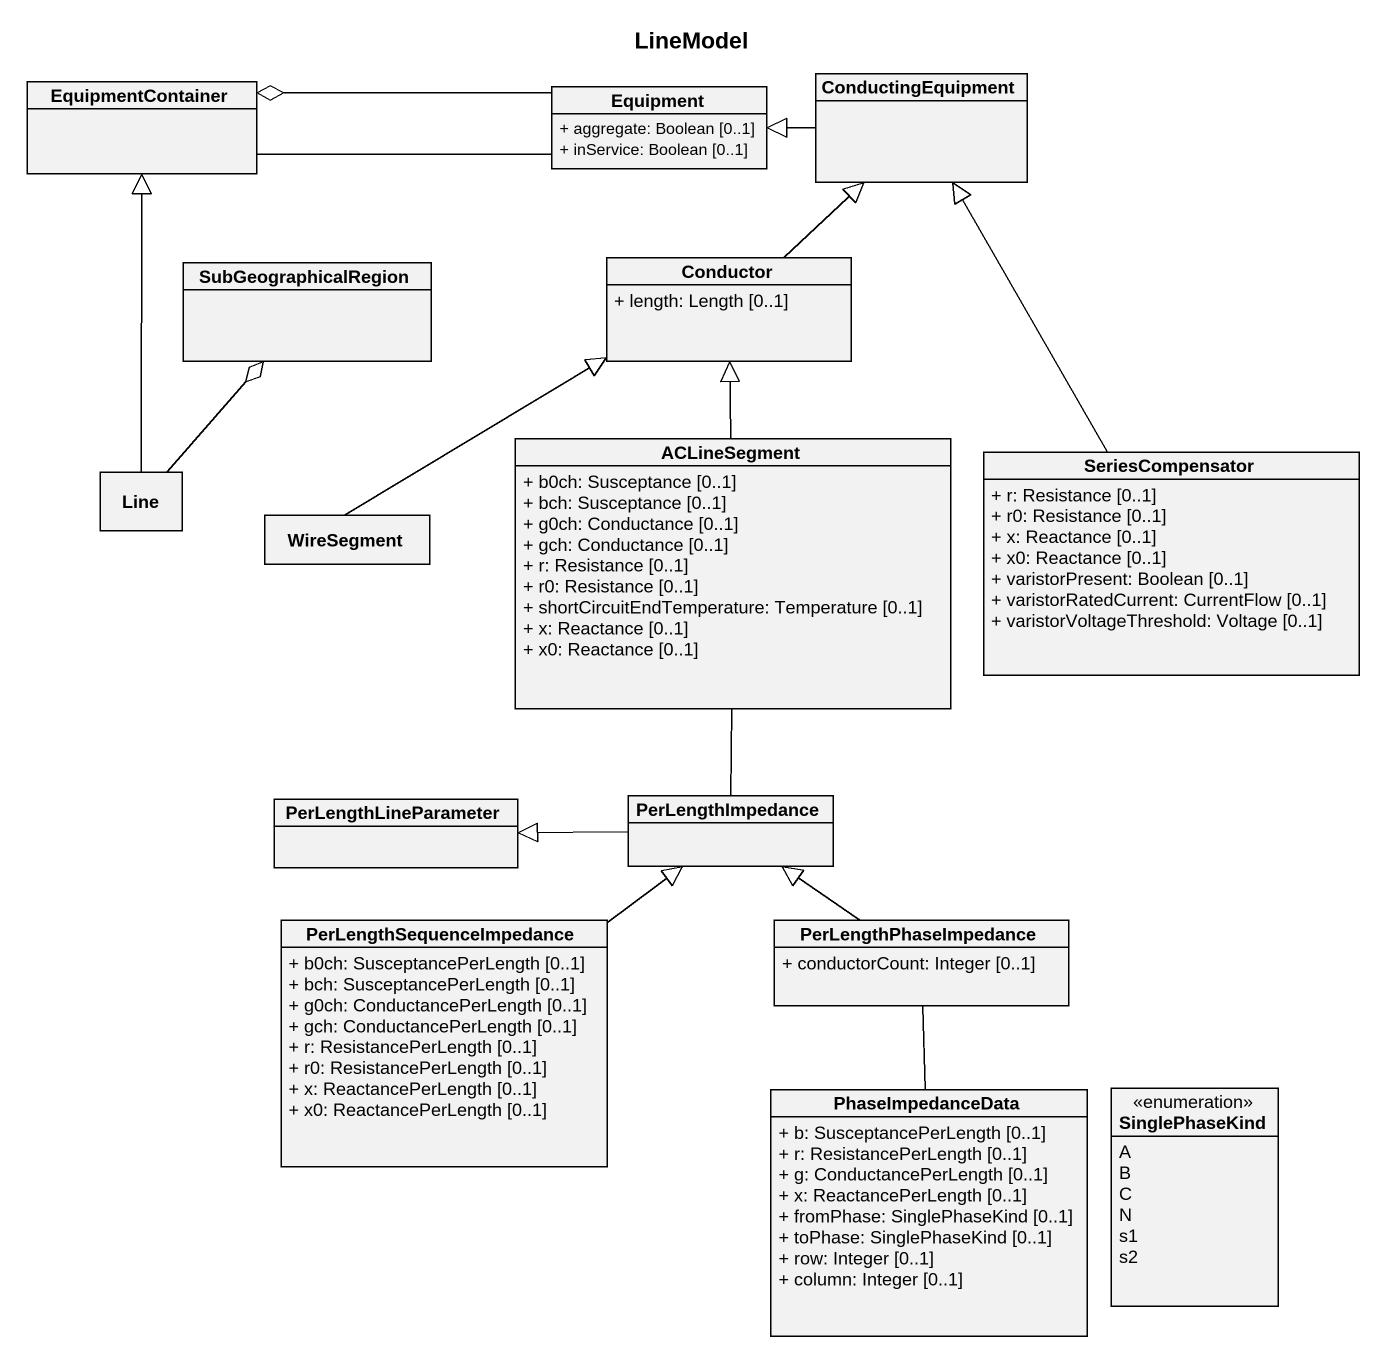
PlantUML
@startuml
title LineModel
hide circle
hide empty members
skinparam classAttributeIconSize 0
class EquipmentContainer
class Equipment {
  + aggregate: Boolean [0..1]
  + inService: Boolean [0..1]
}
class ConductingEquipment
class SubGeographicalRegion
class Conductor {
  + length: Length [0..1]
}
class ACLineSegment {
  + b0ch: Susceptance [0..1]
  + bch: Susceptance [0..1]
  + g0ch: Conductance [0..1]
  + gch: Conductance [0..1]
  + r: Resistance [0..1]
  + r0: Resistance [0..1]
  + shortCircuitEndTemperature: Temperature [0..1]
  + x: Reactance [0..1]
  + x0: Reactance [0..1]
}
class Line
class WireSegment
class SeriesCompensator {
  + r: Resistance [0..1]
  + r0: Resistance [0..1]
  + x: Reactance [0..1]
  + x0: Reactance [0..1]
  + varistorPresent: Boolean [0..1]
  + varistorRatedCurrent: CurrentFlow [0..1]
  + varistorVoltageThreshold: Voltage [0..1]
}
class PerLengthLineParameter
class PerLengthImpedance
class PerLengthSequenceImpedance {
  + b0ch: SusceptancePerLength [0..1]
  + bch: SusceptancePerLength [0..1]
  + g0ch: ConductancePerLength [0..1]
  + gch: ConductancePerLength [0..1]
  + r: ResistancePerLength [0..1]
  + r0: ResistancePerLength [0..1]
  + x: ReactancePerLength [0..1]
  + x0: ReactancePerLength [0..1]
}
class PerLengthPhaseImpedance {
  + conductorCount: Integer [0..1]
}
class PhaseImpedanceData {
  + b: SusceptancePerLength [0..1]
  + r: ResistancePerLength [0..1]
  + g: ConductancePerLength [0..1]
  + x: ReactancePerLength [0..1]
  + fromPhase: SinglePhaseKind [0..1]
  + toPhase: SinglePhaseKind [0..1]
  + row: Integer [0..1]
  + column: Integer [0..1]
}
enum SinglePhaseKind {
  A
  B
  C
  N
  s1
  s2
}
EquipmentContainer o-right- Equipment
EquipmentContainer -right- Equipment
ConductingEquipment -left-|> Equipment
SubGeographicalRegion o-- Line
Conductor -up-|> ConductingEquipment
ACLineSegment -up-|> Conductor
Line -up-|> EquipmentContainer
WireSegment -up-|> Conductor
SeriesCompensator -up-|> ConductingEquipment
PerLengthImpedance -up- ACLineSegment
PerLengthImpedance -left-|> PerLengthLineParameter
PerLengthSequenceImpedance -up-|> PerLengthImpedance
PerLengthPhaseImpedance -up-|> PerLengthImpedance
PerLengthPhaseImpedance -- PhaseImpedanceData
@enduml
